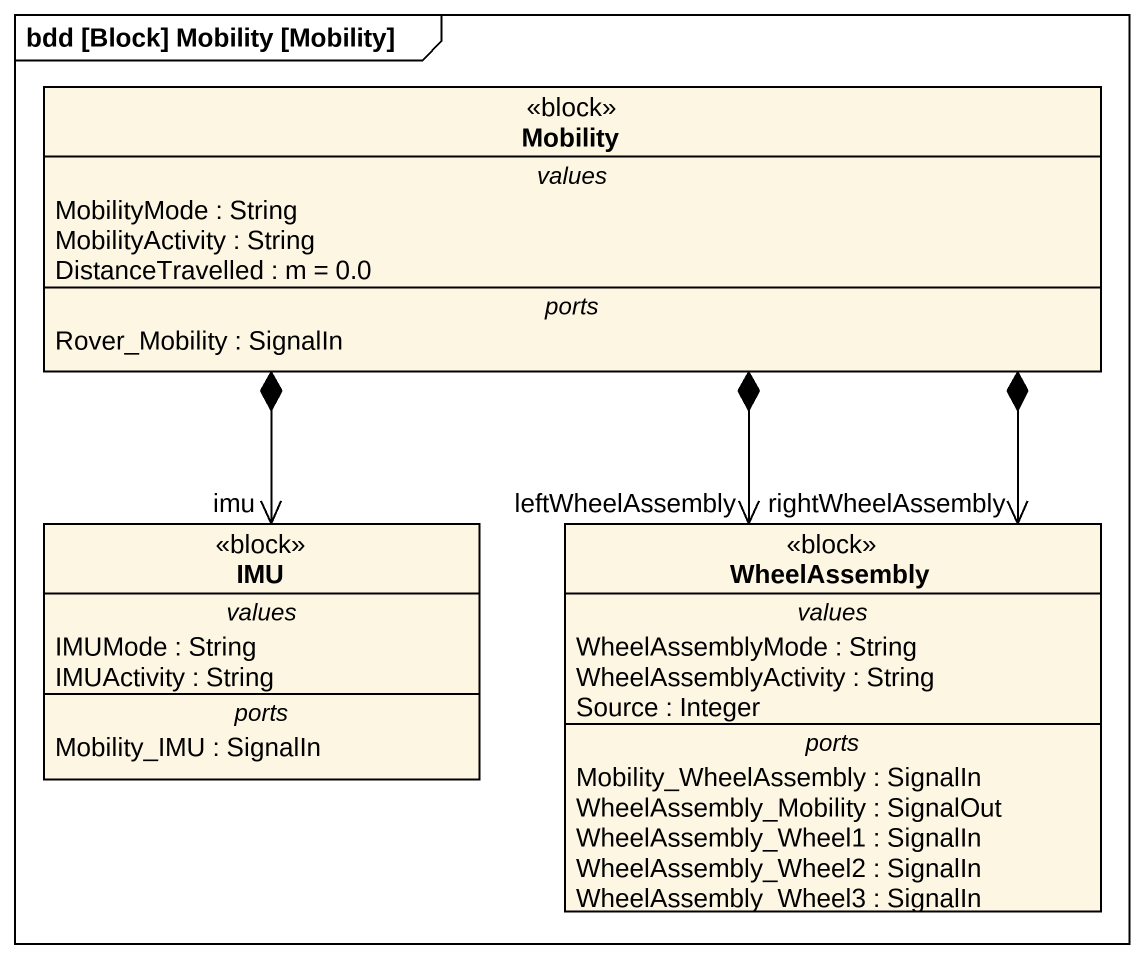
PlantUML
@startuml
mainframe bdd [Block] Mobility [Mobility]
hide circle
hide empty members
class Mobility <<block>> {
  -- values --
  MobilityMode : String
  MobilityActivity : String
  DistanceTravelled : m = 0.0
  -- ports --
  Rover_Mobility : SignalIn
}
class IMU <<block>> {
  -- values --
  IMUMode : String
  IMUActivity : String
  -- ports --
  Mobility_IMU : SignalIn
}
class WheelAssembly <<block>> {
  -- values --
  WheelAssemblyMode : String
  WheelAssemblyActivity : String
  Source : Integer
  -- ports --
  Mobility_WheelAssembly : SignalIn
  WheelAssembly_Mobility : SignalOut
  WheelAssembly_Wheel1 : SignalIn
  WheelAssembly_Wheel2 : SignalIn
  WheelAssembly_Wheel3 : SignalIn
}
Mobility *--> "imu" IMU
Mobility *--> "leftWheelAssembly" WheelAssembly
Mobility *--> "rightWheelAssembly" WheelAssembly
@enduml
